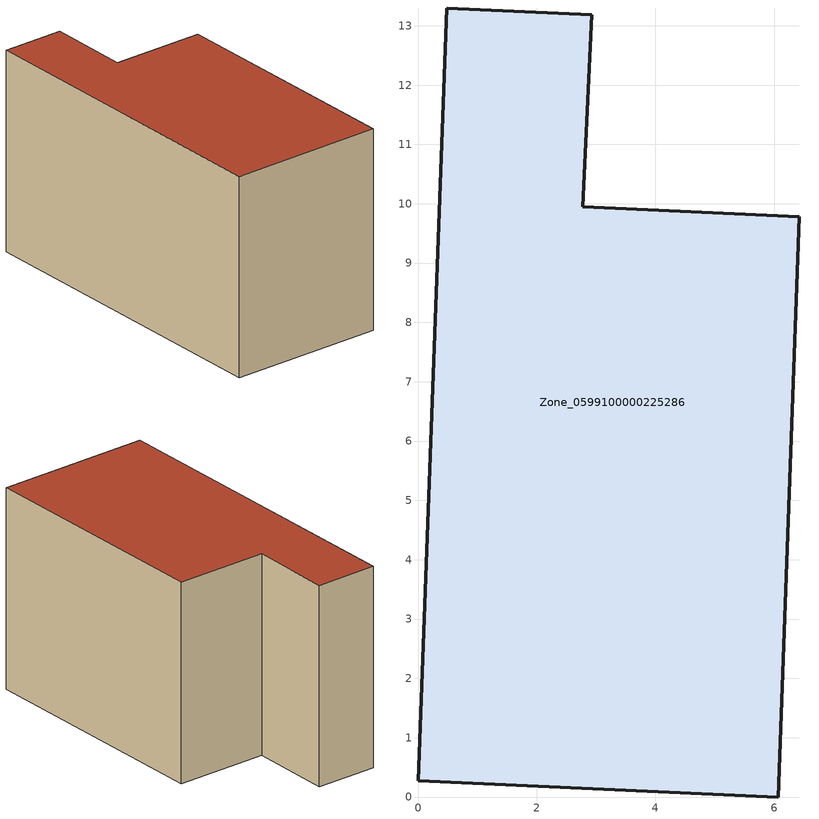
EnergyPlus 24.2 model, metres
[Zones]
Zone_0599100000225286
 floor ground (C_G): 0,0.27 0.48,13.3 2.92,13.19 2.77,9.95 6.42,9.79 6.07,0 z1
 wall outside (C_F): 0.48,13.3 0,0.27 6.07,0 6.42,9.79 2.77,9.95 2.92,13.19 0.48,13.3 z1:8.94
 roof outside (C_R): 0,0.27 6.07,0 6.42,9.79 2.77,9.95 2.92,13.19 0.48,13.3 z8.94
[BUILDING]
Pand.0599100000225286: North Axis=0; Terrain=City; Loads Convergence Tolerance Value=0.04; Temperature Convergence Tolerance Value=0.4; Solar Distribution=FullExterior; Maximum Number of Warmup Days=25; Minimum Number of Warmup Days=1
[Site:Location]
Rotterdam.The.Hague.AP_ZH_NLD Design_Conditions: Latitude=51.96; Longitude=4.45; Time Zone=1; Elevation=-4.5
[SITE:GROUNDTEMPERATURE:BUILDINGSURFACE]
18, 18, 18, 18, 18, 18, 18, 18, 18, 18, 18, 18
[MATERIAL] Thermal Absorptance=0.9; Solar Absorptance=0.7; Visible Absorptance=0.7
Name | Roughness | Thickness | Conductivity | Density | Specific Heat
G.TI.1975-1991 | MediumSmooth | 0.15 | 0.288461 | 540 | 1210
F.TI.1975-1991 | Rough | 0.3 | 0.230769 | 1920 | 840
R.TI.1975-1991 | MediumRough | 0.2 | 0.153846 | 1500 | 1000
[CONSTRUCTION]
C_G: G.TI.1975-1991
C_F: F.TI.1975-1991
C_R: R.TI.1975-1991
[ZONE]
Zone_0599100000225286: Type=1; Multiplier=1; Ceiling Height=Autocalculate; Volume=Autocalculate; Floor Area=autocalculate; Part of Total Floor Area=Yes
[ZONEINFILTRATION:DESIGNFLOWRATE]
Infil_Zone_0599100000225286: Zone or ZoneList or Space or SpaceList=Zone_0599100000225286; Schedule=AlwaysOn; Design Flow Rate Calculation Method=Flow/Area; Flow Rate per Floor Area=0.003; Constant Term Coefficient=1; Temperature Term Coefficient=0; Velocity Term Coefficient=0; Velocity Squared Term Coefficient=0
[HVACTEMPLATE:ZONE:IDEALLOADSAIRSYSTEM]
Zone_0599100000225286: Maximum Heating Supply Air Temperature=50; Minimum Cooling Supply Air Temperature=13; Maximum Heating Supply Air Humidity Ratio=0.0156; Minimum Cooling Supply Air Humidity Ratio=0.0077; Heating Limit=NoLimit; Cooling Limit=NoLimit; Dehumidification Control Type=ConstantSensibleHeatRatio; Cooling Sensible Heat Ratio=0.7; Dehumidification Setpoint=60; Humidification Control Type=None; Humidification Setpoint=30; Outdoor Air Method=None; Outdoor Air Flow Rate per Person=0.00944; Outdoor Air Flow Rate per Zone Floor Area=0; Outdoor Air Flow Rate per Zone=0; Demand Controlled Ventilation Type=None; Outdoor Air Economizer Type=NoEconomizer; Heat Recovery Type=None; Sensible Heat Recovery Effectiveness=0.7; Latent Heat Recovery Effectiveness=0.65
[ZONECONTROL:THERMOSTAT]
ThermostatControl_Zone_0599100000225286: Zone or ZoneList=Zone_0599100000225286; Control Type Schedule=DualSetpointControlType; Control 1=Thermostat_Zone_0599100000225286; Temperature Difference Between Cutout And Setpoint=0
[THERMOSTATSETPOINT:DUALSETPOINT]
Thermostat_Zone_0599100000225286: Heating Setpoint Temperature Schedule=HeatingSetpoint_Zone_0599100000225286; Cooling Setpoint Temperature Schedule=CoolingSetpoint_Zone_0599100000225286
[SCHEDULE:COMPACT]
HeatingSetpoint_Zone_0599100000225286: Through: 12/31, For: AllDays, Until: 24:00, 21
CoolingSetpoint_Zone_0599100000225286: Through: 12/31, For: AllDays, Until: 24:00, 24
DualSetpointControlType: Through: 12/31, For: AllDays, Until: 24:00, 4
AlwaysOn: Through: 12/31, For: AllDays, Until: 24:00, 1
